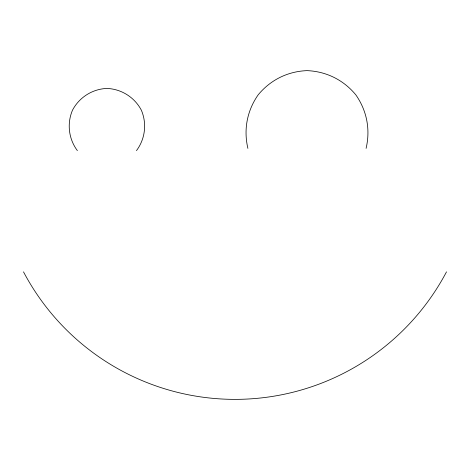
<?xml version="1.0" encoding="UTF-8"?>
<svg xmlns="http://www.w3.org/2000/svg" width="470" height="470" viewBox="0 0 470 470"><rect width="100%" height="100%" fill="white"/><g stroke="black" fill="none" stroke-linecap="round" stroke-linejoin="round"><path stroke-width="0.7" d="M366.089 148.385C370.519 129.538 366.911 110.72 355.825 94.852C343.5 79.924 326.333 71.405 306.992 70.629C287.646 71.405 270.485 79.924 258.159 94.852C247.073 110.72 243.466 129.538 247.896 148.385M136.47 150.629C145.201 138.961 147.051 123.604 141.358 110.192C134.561 97.302 121.483 89.036 106.925 88.425C92.361 89.036 79.289 97.302 72.492 110.192C66.793 123.604 68.649 138.961 77.374 150.629M446.5 271.848A239.154 239.154 0 0 1 23.5 271.848"/></g></svg>
